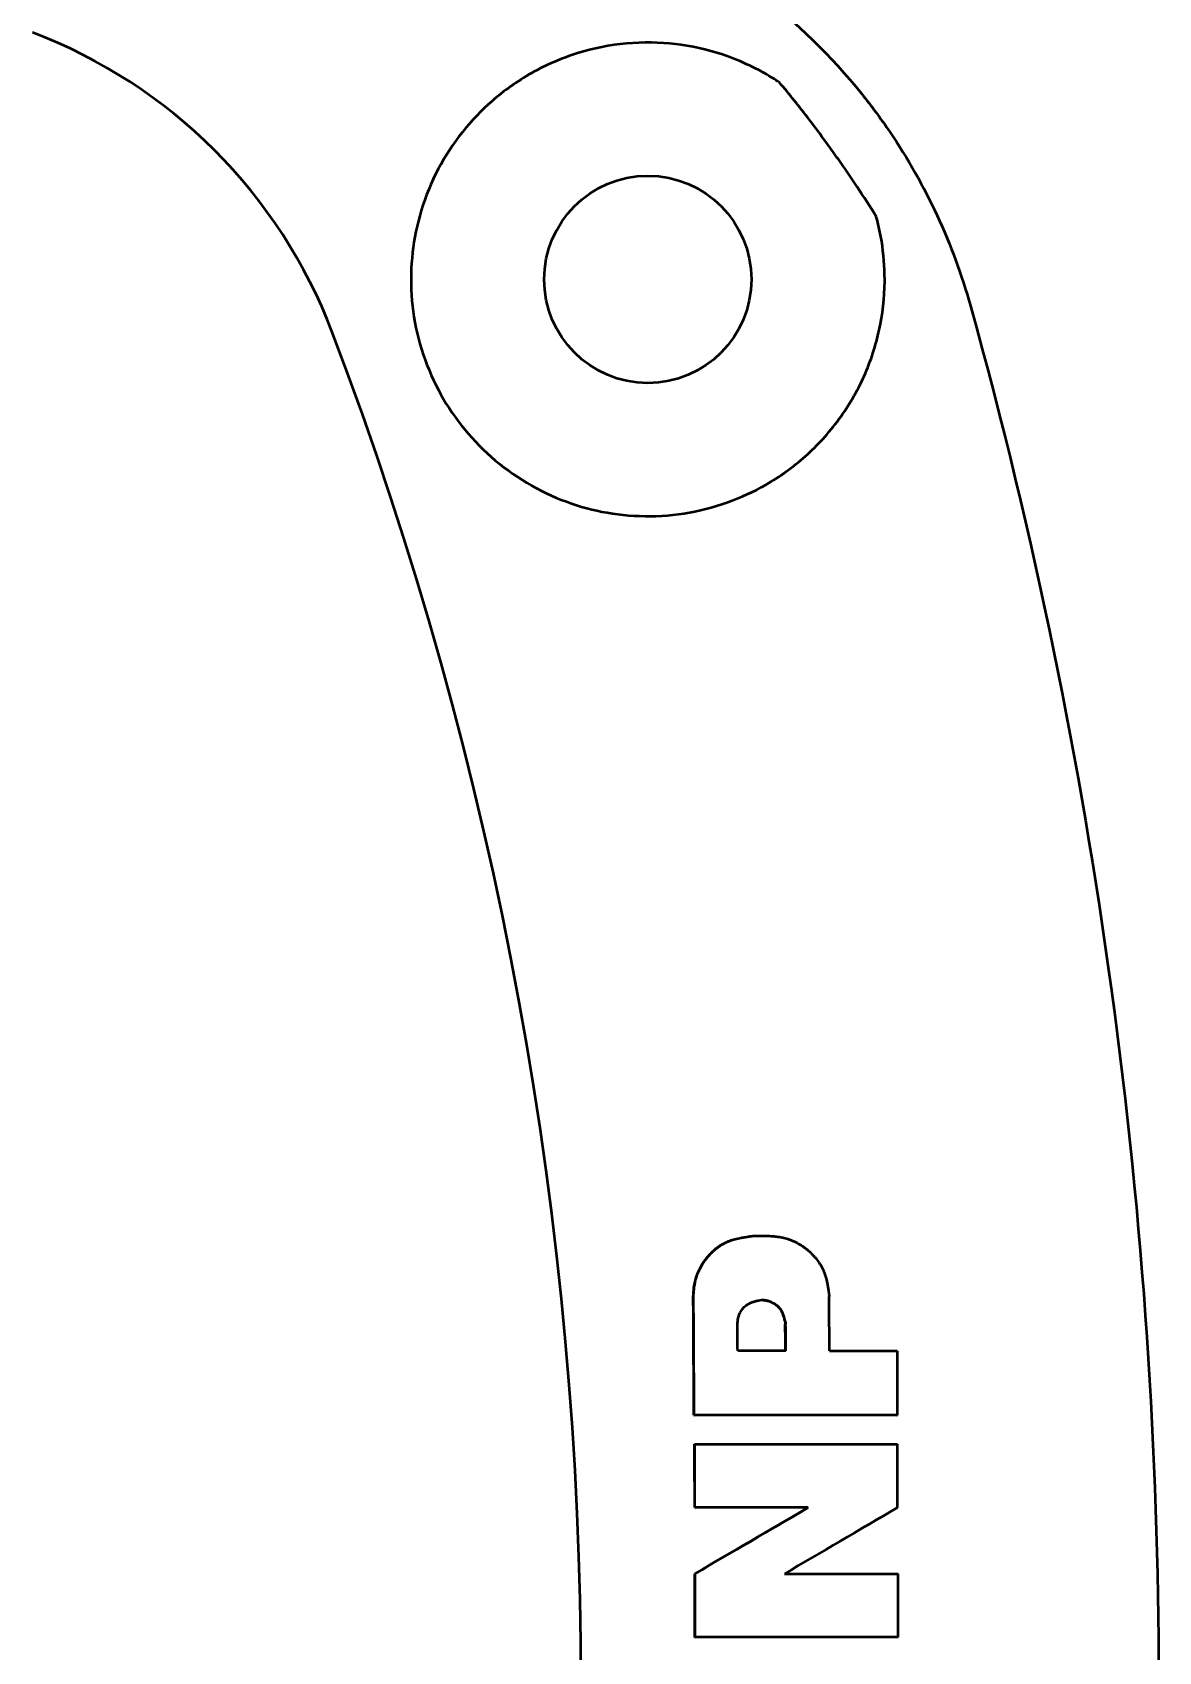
# Model space of a CAD drawing. Header units: millimetres. Extents: x 1510 to 10524, y 7125 to 13164.
# Drawn here: x 5058.86 to 5066.47, y 10710.93 to 10721.87 of the extents above; entities that cross this region are included whole.
import ezdxf

# ---------------------------------------------------------------- set-up
doc = ezdxf.new("R2010")
doc.units = ezdxf.units.MM
doc.header["$LTSCALE"] = 4
doc.layers.add('Visible (ISO)', color=7, linetype='Continuous', lineweight=50)

msp = doc.modelspace()

# ---------------------------------------------------------------- linework, layer by layer
at = {"layer": 'Visible (ISO)'}
for p, q in [((5063.632, 10713.719), (5063.634, 10713.72)), ((5063.327, 10713.327), (5063.329, 10713.327)), ((5063.949, 10713.138), (5063.951, 10713.139)), ((5063.331, 10712.524), (5063.333, 10712.524)), ((5064.705, 10712.524), (5064.707, 10712.524)), ((5063.336, 10712.329), (5063.337, 10712.329)), ((5063.337, 10711.9), (5063.339, 10711.9)), ((5064.103, 10711.9), (5064.104, 10711.9)), ((5063.338, 10711.453), (5063.34, 10711.453)), ((5063.338, 10711.024), (5063.34, 10711.024)), ((5064.71, 10711.024), (5064.711, 10711.024))]:
    msp.add_line(p, q, dxfattribs=at)
msp.add_circle((5063.02, 10720.198), 0.7, dxfattribs=at)
for centre, radius, start, end in [((5057.618, 10718.596), 3.5, 20.8395, 69.1605), ((5063.02, 10720.198), 1.6, 64.3351, 64.3363), ((5036.87, 10710.698), 25.7, 339.1605, 20.8395)]:
    msp.add_arc(centre, radius, start, end, dxfattribs=at)
for centre, major_axis, ratio, start_param, end_param in [((5049.332, 10710.631), (0.006, -87.155), 0.171195, 1.597492, 1.601721), ((5049.229, 10710.633), (-0.002, 83.465), 0.172572, 4.740251, 4.742408), ((5049.421, 10710.636), (0.006, -85.249), 0.17049, 1.598033, 1.600142), ((5049.368, 10710.636), (0.006, -85.26), 0.171119, 1.59803, 1.600141), ((5049.383, 10710.662), (0.002, -88.666), 0.172871, 1.591796, 1.596703), ((5049.554, 10710.684), (0, 79.658), 0.173048, 4.727654, 4.73304), ((5049.499, 10710.684), (0, 79.668), 0.173738, 4.727654, 4.73304), ((5049.51, 10710.686), (0, -87.436), 0.17383, 1.584674, 1.589583), ((5049.693, 10710.697), (0, 78.601), 0.173603, 4.716539, 4.721997), ((5049.638, 10710.697), (0, 78.611), 0.174312, 4.716539, 4.721997), ((5049.644, 10710.698), (0, -86.491), 0.174203, 1.574566, 1.579529)]:
    msp.add_ellipse(centre, major_axis=major_axis, ratio=ratio, start_param=start_param, end_param=end_param, dxfattribs=at)
for points, knots in [([(5061.345, 10722.948), (5061.735, 10722.948), (5062.115, 10722.891), (5062.471, 10722.787), (5062.496, 10722.779), (5062.521, 10722.772), (5062.546, 10722.764), (5062.559, 10722.76), (5062.572, 10722.756), (5062.584, 10722.752), (5062.59, 10722.75), (5062.597, 10722.747), (5062.603, 10722.745), (5062.606, 10722.744), (5062.609, 10722.743), (5062.612, 10722.742), (5062.615, 10722.741), (5062.618, 10722.74), (5062.622, 10722.739), (5062.986, 10722.617), (5063.327, 10722.443), (5063.635, 10722.228), (5063.657, 10722.213), (5063.679, 10722.197), (5063.7, 10722.182), (5063.711, 10722.174), (5063.722, 10722.166), (5063.732, 10722.158), (5063.738, 10722.154), (5063.743, 10722.15), (5063.748, 10722.146), (5063.754, 10722.142), (5063.759, 10722.138), (5063.764, 10722.134), (5064.024, 10721.936), (5064.259, 10721.708), (5064.463, 10721.455), (5064.53, 10721.37), (5064.595, 10721.283), (5064.655, 10721.194), (5064.897, 10720.837), (5065.083, 10720.439), (5065.199, 10720.019)], [0, 0, 0, 0, 0.21875, 0.21875, 0.21875, 0.234375, 0.234375, 0.234375, 0.242188, 0.242188, 0.242188, 0.246094, 0.246094, 0.246094, 0.248047, 0.248047, 0.248047, 0.25, 0.25, 0.25, 0.46875, 0.46875, 0.46875, 0.484375, 0.484375, 0.484375, 0.492188, 0.492188, 0.492188, 0.496094, 0.496094, 0.496094, 0.5, 0.5, 0.5, 0.6875, 0.6875, 0.6875, 0.75, 0.75, 0.75, 1, 1, 1, 1]), ([(5063.713, 10721.64), (5063.652, 10721.67), (5063.589, 10721.695), (5063.42, 10721.752), (5063.312, 10721.775), (5063.099, 10721.8), (5062.988, 10721.802), (5062.764, 10721.782), (5062.653, 10721.759), (5062.437, 10721.692), (5062.332, 10721.647), (5062.138, 10721.537), (5062.048, 10721.473), (5061.826, 10721.279), (5061.697, 10721.12), (5061.51, 10720.764), (5061.452, 10720.567), (5061.41, 10720.194), (5061.421, 10719.991), (5061.521, 10719.605), (5061.609, 10719.421), (5061.827, 10719.116), (5061.973, 10718.973), (5062.306, 10718.753), (5062.494, 10718.676), (5062.86, 10718.595), (5063.066, 10718.586), (5063.463, 10718.648), (5063.655, 10718.718), (5063.818, 10718.811), (5063.911, 10718.865), (5064.001, 10718.929), (5064.168, 10719.077), (5064.244, 10719.162), (5064.378, 10719.344), (5064.435, 10719.443), (5064.527, 10719.647), (5064.561, 10719.753), (5064.606, 10719.962), (5064.619, 10720.072), (5064.62, 10720.189), (5064.62, 10720.193), (5064.62, 10720.198)], [-6.359222, -6.359222, -6.359222, -6.359222, -6.165741, -6.165741, -5.843627, -5.843627, -5.518651, -5.518651, -5.193675, -5.193675, -4.868699, -4.868699, -4.543723, -4.543723, -3.970715, -3.970715, -3.397707, -3.397707, -2.834784, -2.834784, -2.271861, -2.271861, -1.708938, -1.708938, -1.146015, -1.146015, -0.573008, -0.573008, 0, 0, 0, 0.324976, 0.324976, 0.649952, 0.649952, 0.974929, 0.974929, 1.299905, 1.299905, 1.622018, 1.622018, 1.635808, 1.635808, 1.635808, 1.635808]), ([(5063.909, 10721.529), (5063.877, 10721.55), (5063.845, 10721.57), (5063.78, 10721.607), (5063.747, 10721.624), (5063.713, 10721.64)], [0, 0, 0, 0, 0.1129451, 0.1129451, 0.2258264, 0.2258264, 0.2258264, 0.2258264]), ([(5064.563, 10720.624), (5064.521, 10720.692), (5064.478, 10720.758), (5064.398, 10720.878), (5064.362, 10720.931), (5064.301, 10721.018), (5064.276, 10721.053), (5064.205, 10721.151), (5064.158, 10721.216), (5064.045, 10721.364), (5063.978, 10721.447), (5063.909, 10721.529)], [-1.11675, -1.11675, -1.11675, -1.11675, -0.879261, -0.879261, -0.686827, -0.686827, -0.558434, -0.558434, -0.321498, -0.321498, -0.000003, -0.000003, -0.000003, -0.000003]), ([(5064.6, 10720.454), (5064.595, 10720.483), (5064.59, 10720.511), (5064.577, 10720.568), (5064.57, 10720.596), (5064.563, 10720.624)], [0.0000001, 0.0000001, 0.0000001, 0.0000001, 0.0873046, 0.0873046, 0.1746265, 0.1746265, 0.1746265, 0.1746265]), ([(5065.199, 10720.019), (5065.634, 10718.455), (5065.945, 10716.912), (5066.15, 10715.409), (5066.15, 10715.407), (5066.151, 10715.404), (5066.151, 10715.402), (5066.151, 10715.399), (5066.152, 10715.396), (5066.152, 10715.393), (5066.365, 10713.83), (5066.469, 10712.27), (5066.47, 10710.73), (5066.47, 10710.719), (5066.47, 10710.709), (5066.47, 10710.698)], [0, 0, 0, 0, 0.49827, 0.49827, 0.49827, 0.499023, 0.499023, 0.499023, 0.5, 0.5, 0.5, 0.996593, 0.996593, 0.996593, 1, 1, 1, 1]), ([(5063.327, 10713.327), (5063.328, 10713.343), (5063.33, 10713.359), (5063.33, 10713.367), (5063.33, 10713.367), (5063.33, 10713.368), (5063.33, 10713.368), (5063.33, 10713.368), (5063.331, 10713.369), (5063.331, 10713.369), (5063.331, 10713.37), (5063.331, 10713.37), (5063.331, 10713.37), (5063.331, 10713.371), (5063.331, 10713.371), (5063.331, 10713.372), (5063.331, 10713.374), (5063.331, 10713.376), (5063.331, 10713.377), (5063.331, 10713.378), (5063.331, 10713.378), (5063.331, 10713.378), (5063.332, 10713.379), (5063.332, 10713.38), (5063.332, 10713.38), (5063.332, 10713.382), (5063.332, 10713.385), (5063.332, 10713.387), (5063.333, 10713.392), (5063.334, 10713.397), (5063.334, 10713.402), (5063.335, 10713.403), (5063.335, 10713.404), (5063.335, 10713.406), (5063.335, 10713.407), (5063.335, 10713.408), (5063.335, 10713.408), (5063.336, 10713.409), (5063.336, 10713.41), (5063.336, 10713.411), (5063.336, 10713.413), (5063.337, 10713.414), (5063.337, 10713.416), (5063.337, 10713.419), (5063.338, 10713.422), (5063.339, 10713.425), (5063.34, 10713.432), (5063.342, 10713.438), (5063.344, 10713.445), (5063.347, 10713.457), (5063.351, 10713.47), (5063.356, 10713.482), (5063.359, 10713.488), (5063.361, 10713.494), (5063.364, 10713.5), (5063.367, 10713.506), (5063.37, 10713.512), (5063.373, 10713.518), (5063.379, 10713.53), (5063.386, 10713.542), (5063.393, 10713.553), (5063.397, 10713.558), (5063.401, 10713.564), (5063.405, 10713.569), (5063.409, 10713.575), (5063.413, 10713.58), (5063.417, 10713.585), (5063.421, 10713.591), (5063.425, 10713.596), (5063.43, 10713.601), (5063.434, 10713.606), (5063.439, 10713.61), (5063.443, 10713.615), (5063.446, 10713.618), (5063.448, 10713.62), (5063.451, 10713.623), (5063.453, 10713.625), (5063.455, 10713.627), (5063.458, 10713.63), (5063.463, 10713.634), (5063.468, 10713.639), (5063.473, 10713.643), (5063.483, 10713.652), (5063.493, 10713.66), (5063.504, 10713.667), (5063.504, 10713.667), (5063.505, 10713.667), (5063.505, 10713.667), (5063.507, 10713.669), (5063.51, 10713.671), (5063.512, 10713.672), (5063.515, 10713.674), (5063.518, 10713.676), (5063.521, 10713.677), (5063.526, 10713.681), (5063.532, 10713.684), (5063.538, 10713.687), (5063.544, 10713.69), (5063.55, 10713.693), (5063.556, 10713.695), (5063.56, 10713.697), (5063.564, 10713.699), (5063.569, 10713.701), (5063.57, 10713.702), (5063.572, 10713.702), (5063.573, 10713.703), (5063.574, 10713.703), (5063.575, 10713.703), (5063.575, 10713.703), (5063.576, 10713.704), (5063.577, 10713.704), (5063.577, 10713.704), (5063.579, 10713.705), (5063.58, 10713.705), (5063.581, 10713.706), (5063.584, 10713.707), (5063.587, 10713.707), (5063.59, 10713.708), (5063.596, 10713.71), (5063.602, 10713.712), (5063.608, 10713.714), (5063.614, 10713.715), (5063.621, 10713.717), (5063.628, 10713.718), (5063.629, 10713.719), (5063.631, 10713.719), (5063.632, 10713.719)], [0, 0, 0, 0, 0.0561261, 0.0561261, 0.0561261, 0.0583083, 0.0583083, 0.0583083, 0.0605966, 0.0605966, 0.0605966, 0.0625, 0.0625, 0.0625, 0.0655056, 0.0655056, 0.0655056, 0.0759095, 0.0759095, 0.0759095, 0.078125, 0.078125, 0.078125, 0.0820313, 0.0820313, 0.0820313, 0.0937442, 0.0937442, 0.0937442, 0.1171875, 0.1171875, 0.1171875, 0.125, 0.125, 0.125, 0.128524, 0.128524, 0.128524, 0.1321307, 0.1321307, 0.1321307, 0.1395807, 0.1395807, 0.1395807, 0.1552687, 0.1552687, 0.1552687, 0.1874986, 0.1874986, 0.1874986, 0.25, 0.25, 0.25, 0.281377, 0.281377, 0.281377, 0.3125022, 0.3125022, 0.3125022, 0.375, 0.375, 0.375, 0.406372, 0.406372, 0.406372, 0.437502, 0.437502, 0.437502, 0.46875, 0.46875, 0.46875, 0.5, 0.5, 0.5, 0.5150404, 0.5150404, 0.5150404, 0.5301984, 0.5301984, 0.5301984, 0.5608326, 0.5608326, 0.5608326, 0.6230879, 0.6230879, 0.6230879, 0.625, 0.625, 0.625, 0.638843, 0.638843, 0.638843, 0.6547267, 0.6547267, 0.6547267, 0.6865719, 0.6865719, 0.6865719, 0.71875, 0.71875, 0.71875, 0.7421875, 0.7421875, 0.7421875, 0.75, 0.75, 0.75, 0.7543445, 0.7543445, 0.7543445, 0.7585569, 0.7585569, 0.7585569, 0.7666784, 0.7666784, 0.7666784, 0.7821633, 0.7821633, 0.7821633, 0.8125596, 0.8125596, 0.8125596, 0.8437798, 0.8437798, 0.8437798, 0.8504509, 0.8504509, 0.8504509, 0.8504509]), ([(5063.329, 10713.327), (5063.33, 10713.344), (5063.331, 10713.358), (5063.332, 10713.367), (5063.332, 10713.367), (5063.332, 10713.368), (5063.332, 10713.368), (5063.332, 10713.369), (5063.332, 10713.369), (5063.332, 10713.37), (5063.332, 10713.371), (5063.332, 10713.371), (5063.333, 10713.372), (5063.333, 10713.374), (5063.333, 10713.376), (5063.333, 10713.378), (5063.333, 10713.381), (5063.334, 10713.384), (5063.334, 10713.388), (5063.335, 10713.394), (5063.336, 10713.401), (5063.337, 10713.406), (5063.337, 10713.407), (5063.337, 10713.408), (5063.337, 10713.409), (5063.337, 10713.41), (5063.337, 10713.41), (5063.338, 10713.411), (5063.338, 10713.413), (5063.338, 10713.414), (5063.339, 10713.416), (5063.339, 10713.419), (5063.34, 10713.423), (5063.34, 10713.426), (5063.342, 10713.432), (5063.343, 10713.439), (5063.345, 10713.445), (5063.349, 10713.458), (5063.353, 10713.47), (5063.358, 10713.483), (5063.36, 10713.489), (5063.363, 10713.495), (5063.366, 10713.501), (5063.369, 10713.507), (5063.371, 10713.512), (5063.375, 10713.518), (5063.381, 10713.53), (5063.388, 10713.542), (5063.395, 10713.553), (5063.399, 10713.559), (5063.403, 10713.564), (5063.406, 10713.57), (5063.41, 10713.575), (5063.414, 10713.58), (5063.419, 10713.586), (5063.427, 10713.596), (5063.436, 10713.606), (5063.445, 10713.616), (5063.447, 10713.618), (5063.45, 10713.621), (5063.452, 10713.623), (5063.455, 10713.625), (5063.457, 10713.628), (5063.46, 10713.63), (5063.464, 10713.635), (5063.469, 10713.639), (5063.475, 10713.643), (5063.485, 10713.652), (5063.495, 10713.66), (5063.506, 10713.667), (5063.508, 10713.669), (5063.511, 10713.671), (5063.514, 10713.673), (5063.517, 10713.674), (5063.52, 10713.676), (5063.522, 10713.678), (5063.528, 10713.681), (5063.534, 10713.684), (5063.539, 10713.687), (5063.551, 10713.693), (5063.563, 10713.699), (5063.575, 10713.703), (5063.576, 10713.703), (5063.576, 10713.704), (5063.577, 10713.704), (5063.578, 10713.704), (5063.578, 10713.704), (5063.579, 10713.705), (5063.58, 10713.705), (5063.582, 10713.705), (5063.583, 10713.706), (5063.586, 10713.707), (5063.589, 10713.708), (5063.592, 10713.709), (5063.597, 10713.711), (5063.604, 10713.712), (5063.61, 10713.714), (5063.622, 10713.717), (5063.636, 10713.72), (5063.65, 10713.723), (5063.651, 10713.723), (5063.651, 10713.723), (5063.651, 10713.723), (5063.652, 10713.723), (5063.652, 10713.723), (5063.652, 10713.724), (5063.653, 10713.724), (5063.654, 10713.724), (5063.655, 10713.724), (5063.656, 10713.724), (5063.658, 10713.724), (5063.659, 10713.725), (5063.662, 10713.725), (5063.665, 10713.726), (5063.669, 10713.726), (5063.675, 10713.727), (5063.682, 10713.729), (5063.689, 10713.73), (5063.69, 10713.73), (5063.69, 10713.73), (5063.691, 10713.73), (5063.692, 10713.73), (5063.692, 10713.73), (5063.693, 10713.73), (5063.694, 10713.73), (5063.695, 10713.73), (5063.697, 10713.731), (5063.699, 10713.731), (5063.702, 10713.731), (5063.706, 10713.732), (5063.712, 10713.733), (5063.72, 10713.734), (5063.729, 10713.735)], [0, 0, 0, 0, 0.0625, 0.0625, 0.0625, 0.064453, 0.064453, 0.064453, 0.066406, 0.066406, 0.066406, 0.070312, 0.070312, 0.070312, 0.078125, 0.078125, 0.078125, 0.09375, 0.09375, 0.09375, 0.125, 0.125, 0.125, 0.128906, 0.128906, 0.128906, 0.132812, 0.132812, 0.132812, 0.140625, 0.140625, 0.140625, 0.15625, 0.15625, 0.15625, 0.1875, 0.1875, 0.1875, 0.25, 0.25, 0.25, 0.28125, 0.28125, 0.28125, 0.3125, 0.3125, 0.3125, 0.375, 0.375, 0.375, 0.40625, 0.40625, 0.40625, 0.4375, 0.4375, 0.4375, 0.5, 0.5, 0.5, 0.515625, 0.515625, 0.515625, 0.53125, 0.53125, 0.53125, 0.5625, 0.5625, 0.5625, 0.625, 0.625, 0.625, 0.640625, 0.640625, 0.640625, 0.65625, 0.65625, 0.65625, 0.6875, 0.6875, 0.6875, 0.75, 0.75, 0.75, 0.753906, 0.753906, 0.753906, 0.757812, 0.757812, 0.757812, 0.765625, 0.765625, 0.765625, 0.78125, 0.78125, 0.78125, 0.8125, 0.8125, 0.8125, 0.875, 0.875, 0.875, 0.876953, 0.876953, 0.876953, 0.878906, 0.878906, 0.878906, 0.882812, 0.882812, 0.882812, 0.890625, 0.890625, 0.890625, 0.90625, 0.90625, 0.90625, 0.9375, 0.9375, 0.9375, 0.941406, 0.941406, 0.941406, 0.945312, 0.945312, 0.945312, 0.953125, 0.953125, 0.953125, 0.96875, 0.96875, 0.96875, 1, 1, 1, 1]), ([(5063.729, 10713.735), (5063.747, 10713.735), (5063.766, 10713.735), (5063.804, 10713.735), (5063.822, 10713.735), (5063.841, 10713.735)], [-0.1140018, -0.1140018, -0.1140018, -0.1140018, -0.057001, -0.057001, 0, 0, 0, 0]), ([(5063.841, 10713.735), (5063.859, 10713.734), (5063.872, 10713.733), (5063.88, 10713.732), (5063.881, 10713.732), (5063.882, 10713.732), (5063.883, 10713.732), (5063.887, 10713.731), (5063.889, 10713.731), (5063.894, 10713.73), (5063.898, 10713.73), (5063.907, 10713.729), (5063.913, 10713.728), (5063.92, 10713.727), (5063.921, 10713.726), (5063.922, 10713.726), (5063.923, 10713.726), (5063.926, 10713.726), (5063.927, 10713.725), (5063.932, 10713.724), (5063.935, 10713.724), (5063.945, 10713.721), (5063.951, 10713.72), (5063.97, 10713.714), (5063.982, 10713.71), (5063.997, 10713.704), (5064, 10713.702), (5064.006, 10713.7), (5064.009, 10713.698), (5064.018, 10713.694), (5064.024, 10713.691), (5064.042, 10713.681), (5064.053, 10713.674), (5064.07, 10713.663), (5064.075, 10713.659), (5064.086, 10713.651), (5064.091, 10713.647), (5064.107, 10713.634), (5064.117, 10713.625), (5064.129, 10713.613), (5064.131, 10713.611), (5064.136, 10713.606), (5064.138, 10713.603), (5064.145, 10713.596), (5064.15, 10713.591), (5064.162, 10713.575), (5064.17, 10713.565), (5064.181, 10713.548), (5064.185, 10713.543), (5064.191, 10713.531), (5064.194, 10713.525), (5064.203, 10713.508), (5064.209, 10713.496), (5064.213, 10713.483), (5064.214, 10713.482), (5064.214, 10713.481), (5064.214, 10713.48), (5064.215, 10713.478), (5064.216, 10713.476), (5064.217, 10713.472), (5064.218, 10713.469), (5064.221, 10713.46), (5064.223, 10713.454), (5064.228, 10713.435), (5064.231, 10713.421), (5064.233, 10713.406), (5064.234, 10713.406), (5064.234, 10713.405), (5064.234, 10713.404), (5064.234, 10713.403), (5064.234, 10713.401), (5064.235, 10713.399), (5064.236, 10713.395), (5064.236, 10713.392), (5064.238, 10713.382), (5064.239, 10713.375), (5064.24, 10713.367), (5064.24, 10713.367), (5064.24, 10713.367), (5064.24, 10713.366), (5064.24, 10713.366), (5064.24, 10713.365), (5064.24, 10713.365), (5064.241, 10713.363), (5064.241, 10713.362), (5064.241, 10713.358), (5064.242, 10713.355), (5064.243, 10713.345), (5064.244, 10713.337), (5064.245, 10713.327), (5064.245, 10713.327)], [0, 0, 0, 0, 0.0625, 0.0625, 0.063476, 0.063476, 0.066406, 0.070312, 0.078125, 0.078125, 0.09375, 0.09375, 0.125, 0.125, 0.128906, 0.128906, 0.132812, 0.132812, 0.140625, 0.140625, 0.15625, 0.15625, 0.1875, 0.1875, 0.249999, 0.249999, 0.265624, 0.265624, 0.281249, 0.281249, 0.312499, 0.312499, 0.374999, 0.374999, 0.406249, 0.406249, 0.437499, 0.437499, 0.499999, 0.499999, 0.515624, 0.515624, 0.531249, 0.531249, 0.562499, 0.562499, 0.624999, 0.624999, 0.656248, 0.656248, 0.687498, 0.687498, 0.749998, 0.749998, 0.753904, 0.753904, 0.757811, 0.757811, 0.765623, 0.765623, 0.781248, 0.781248, 0.812498, 0.812498, 0.874998, 0.874998, 0.876951, 0.876951, 0.878904, 0.88281, 0.88281, 0.890623, 0.890623, 0.906248, 0.906248, 0.937498, 0.937498, 0.938474, 0.938474, 0.939451, 0.941404, 0.941404, 0.94531, 0.94531, 0.953123, 0.953123, 0.968748, 0.968748, 0.999998, 1, 1, 1, 1]), ([(5063.331, 10712.524), (5063.331, 10712.657), (5063.33, 10712.791), (5063.329, 10713.059), (5063.328, 10713.193), (5063.327, 10713.327)], [-0.8029633, -0.8029633, -0.8029633, -0.8029633, -0.401724, -0.401724, 0, 0, 0, 0]), ([(5063.333, 10712.524), (5063.333, 10712.658), (5063.332, 10712.791), (5063.331, 10713.059), (5063.33, 10713.193), (5063.329, 10713.327)], [-0.8036412, -0.8036412, -0.8036412, -0.8036412, -0.4021581, -0.4021581, 0, 0, 0, 0]), ([(5063.626, 10713.139), (5063.626, 10713.142), (5063.626, 10713.145), (5063.626, 10713.148), (5063.626, 10713.149), (5063.626, 10713.15), (5063.626, 10713.152), (5063.626, 10713.152), (5063.627, 10713.153), (5063.627, 10713.153), (5063.627, 10713.154), (5063.627, 10713.154), (5063.627, 10713.155), (5063.627, 10713.155), (5063.627, 10713.155), (5063.627, 10713.156), (5063.627, 10713.156), (5063.627, 10713.156), (5063.627, 10713.157), (5063.627, 10713.158), (5063.627, 10713.158), (5063.627, 10713.159), (5063.627, 10713.16), (5063.627, 10713.161), (5063.627, 10713.163), (5063.628, 10713.164), (5063.628, 10713.165), (5063.628, 10713.167), (5063.628, 10713.168), (5063.628, 10713.169), (5063.629, 10713.17), (5063.629, 10713.171), (5063.629, 10713.172), (5063.629, 10713.172), (5063.629, 10713.173), (5063.629, 10713.174), (5063.629, 10713.174), (5063.63, 10713.176), (5063.63, 10713.177), (5063.63, 10713.178), (5063.631, 10713.181), (5063.631, 10713.184), (5063.632, 10713.186), (5063.634, 10713.191), (5063.635, 10713.196), (5063.637, 10713.202), (5063.641, 10713.212), (5063.646, 10713.222), (5063.652, 10713.231), (5063.655, 10713.235), (5063.658, 10713.24), (5063.662, 10713.244), (5063.665, 10713.248), (5063.669, 10713.252), (5063.672, 10713.256), (5063.676, 10713.259), (5063.68, 10713.263), (5063.684, 10713.266), (5063.686, 10713.267), (5063.688, 10713.269), (5063.691, 10713.27), (5063.692, 10713.271), (5063.693, 10713.272), (5063.694, 10713.273), (5063.695, 10713.273), (5063.696, 10713.274), (5063.697, 10713.275), (5063.698, 10713.275), (5063.698, 10713.275), (5063.699, 10713.275), (5063.699, 10713.276), (5063.7, 10713.276), (5063.7, 10713.276), (5063.701, 10713.277), (5063.702, 10713.278), (5063.704, 10713.278), (5063.706, 10713.279), (5063.708, 10713.28), (5063.71, 10713.281), (5063.713, 10713.283), (5063.715, 10713.284), (5063.718, 10713.285), (5063.719, 10713.285), (5063.72, 10713.286), (5063.721, 10713.286), (5063.722, 10713.286), (5063.723, 10713.287), (5063.723, 10713.287), (5063.724, 10713.287), (5063.725, 10713.287), (5063.725, 10713.288), (5063.726, 10713.288), (5063.726, 10713.288), (5063.727, 10713.288), (5063.728, 10713.288), (5063.728, 10713.289), (5063.729, 10713.289), (5063.73, 10713.289), (5063.731, 10713.29), (5063.732, 10713.29), (5063.735, 10713.291), (5063.737, 10713.291), (5063.739, 10713.292), (5063.742, 10713.293), (5063.745, 10713.294), (5063.747, 10713.294), (5063.749, 10713.295), (5063.75, 10713.295), (5063.752, 10713.296), (5063.753, 10713.296), (5063.754, 10713.296), (5063.755, 10713.296), (5063.755, 10713.296), (5063.756, 10713.297), (5063.756, 10713.297), (5063.756, 10713.297), (5063.757, 10713.297), (5063.757, 10713.297), (5063.758, 10713.297), (5063.758, 10713.297), (5063.759, 10713.297), (5063.759, 10713.298), (5063.761, 10713.298), (5063.762, 10713.298), (5063.764, 10713.298), (5063.766, 10713.299), (5063.769, 10713.3), (5063.774, 10713.301), (5063.781, 10713.302), (5063.787, 10713.304)], [0, 0, 0, 0, 0.03125, 0.03125, 0.03125, 0.046875, 0.046875, 0.046875, 0.054687, 0.054687, 0.054687, 0.0625, 0.0625, 0.0625, 0.065073, 0.065073, 0.065073, 0.068012, 0.068012, 0.068012, 0.075383, 0.075383, 0.075383, 0.093734, 0.093734, 0.093734, 0.109375, 0.109375, 0.109375, 0.125, 0.125, 0.125, 0.132156, 0.132156, 0.132156, 0.139455, 0.139455, 0.139455, 0.154456, 0.154456, 0.154456, 0.185785, 0.185785, 0.185785, 0.25, 0.25, 0.25, 0.375, 0.375, 0.375, 0.437069, 0.437069, 0.437069, 0.5, 0.5, 0.5, 0.5625, 0.5625, 0.5625, 0.59375, 0.59375, 0.59375, 0.609375, 0.609375, 0.609375, 0.625, 0.625, 0.625, 0.633388, 0.633388, 0.633388, 0.641446, 0.641446, 0.641446, 0.656965, 0.656965, 0.656965, 0.687535, 0.687535, 0.687535, 0.71875, 0.71875, 0.71875, 0.734375, 0.734375, 0.734375, 0.742187, 0.742187, 0.742187, 0.75, 0.75, 0.75, 0.758972, 0.758972, 0.758972, 0.767224, 0.767224, 0.767224, 0.782594, 0.782594, 0.782594, 0.8125, 0.8125, 0.8125, 0.84375, 0.84375, 0.84375, 0.859375, 0.859375, 0.859375, 0.871094, 0.871094, 0.871094, 0.875, 0.875, 0.875, 0.886761, 0.886761, 0.886761, 0.896687, 0.896687, 0.896687, 0.913805, 0.913805, 0.913805, 0.94327, 0.94327, 0.94327, 1, 1, 1, 1]), ([(5063.786, 10713.303), (5063.793, 10713.303), (5063.798, 10713.303), (5063.801, 10713.302), (5063.802, 10713.302), (5063.802, 10713.302), (5063.802, 10713.302), (5063.803, 10713.302), (5063.803, 10713.302), (5063.803, 10713.302), (5063.804, 10713.302), (5063.805, 10713.302), (5063.806, 10713.302), (5063.807, 10713.302), (5063.808, 10713.302), (5063.81, 10713.302), (5063.812, 10713.301), (5063.815, 10713.301), (5063.817, 10713.3), (5063.818, 10713.3), (5063.818, 10713.3), (5063.819, 10713.3), (5063.82, 10713.3), (5063.82, 10713.3), (5063.821, 10713.3), (5063.822, 10713.299), (5063.823, 10713.299), (5063.825, 10713.299), (5063.827, 10713.298), (5063.83, 10713.297), (5063.832, 10713.297), (5063.838, 10713.295), (5063.843, 10713.293), (5063.848, 10713.291), (5063.858, 10713.287), (5063.868, 10713.282), (5063.877, 10713.276), (5063.881, 10713.273), (5063.886, 10713.27), (5063.89, 10713.266), (5063.894, 10713.263), (5063.898, 10713.259), (5063.901, 10713.255), (5063.909, 10713.248), (5063.915, 10713.239), (5063.92, 10713.23), (5063.92, 10713.23), (5063.921, 10713.229), (5063.921, 10713.229), (5063.921, 10713.228), (5063.922, 10713.228), (5063.922, 10713.227), (5063.922, 10713.226), (5063.923, 10713.225), (5063.924, 10713.224), (5063.925, 10713.221), (5063.926, 10713.219), (5063.927, 10713.217), (5063.929, 10713.212), (5063.931, 10713.207), (5063.933, 10713.202), (5063.933, 10713.201), (5063.933, 10713.2), (5063.934, 10713.2), (5063.934, 10713.199), (5063.934, 10713.199), (5063.934, 10713.198), (5063.935, 10713.197), (5063.935, 10713.196), (5063.935, 10713.195), (5063.936, 10713.192), (5063.937, 10713.19), (5063.938, 10713.187), (5063.939, 10713.182), (5063.941, 10713.176), (5063.942, 10713.171), (5063.942, 10713.17), (5063.942, 10713.17), (5063.942, 10713.169), (5063.942, 10713.169), (5063.943, 10713.168), (5063.943, 10713.168), (5063.943, 10713.167), (5063.943, 10713.166), (5063.943, 10713.165), (5063.944, 10713.163), (5063.944, 10713.16), (5063.945, 10713.157), (5063.946, 10713.152), (5063.948, 10713.146), (5063.949, 10713.138)], [0.0005137, 0.0005137, 0.0005137, 0.0005137, 0.0625, 0.0625, 0.0625, 0.0664062, 0.0664062, 0.0664062, 0.0703125, 0.0703125, 0.0703125, 0.078125, 0.078125, 0.078125, 0.09375, 0.09375, 0.09375, 0.125, 0.125, 0.125, 0.1328125, 0.1328125, 0.1328125, 0.140625, 0.140625, 0.140625, 0.15625, 0.15625, 0.15625, 0.1875, 0.1875, 0.1875, 0.25, 0.25, 0.25, 0.375, 0.375, 0.375, 0.4375, 0.4375, 0.4375, 0.5, 0.5, 0.5, 0.625, 0.625, 0.625, 0.6328125, 0.6328125, 0.6328125, 0.640625, 0.640625, 0.640625, 0.65625, 0.65625, 0.65625, 0.6875, 0.6875, 0.6875, 0.75, 0.75, 0.75, 0.7578125, 0.7578125, 0.7578125, 0.765625, 0.765625, 0.765625, 0.78125, 0.78125, 0.78125, 0.8125, 0.8125, 0.8125, 0.875, 0.875, 0.875, 0.8828125, 0.8828125, 0.8828125, 0.890625, 0.890625, 0.890625, 0.90625, 0.90625, 0.90625, 0.9375, 0.9375, 0.9375, 1, 1, 1, 1]), ([(5063.787, 10713.304), (5063.791, 10713.304), (5063.794, 10713.303), (5063.797, 10713.303), (5063.798, 10713.303), (5063.799, 10713.303), (5063.8, 10713.303), (5063.801, 10713.303), (5063.801, 10713.303), (5063.802, 10713.303), (5063.802, 10713.303), (5063.802, 10713.303), (5063.803, 10713.303), (5063.803, 10713.303), (5063.804, 10713.303), (5063.804, 10713.303), (5063.805, 10713.303), (5063.805, 10713.303), (5063.805, 10713.302), (5063.806, 10713.302), (5063.807, 10713.302), (5063.807, 10713.302), (5063.809, 10713.302), (5063.81, 10713.302), (5063.811, 10713.302), (5063.813, 10713.302), (5063.814, 10713.301), (5063.815, 10713.301), (5063.816, 10713.301), (5063.817, 10713.301), (5063.819, 10713.301), (5063.819, 10713.301), (5063.82, 10713.3), (5063.821, 10713.3), (5063.821, 10713.3), (5063.822, 10713.3), (5063.823, 10713.3), (5063.824, 10713.3), (5063.825, 10713.299), (5063.826, 10713.299), (5063.829, 10713.298), (5063.832, 10713.298), (5063.834, 10713.297), (5063.839, 10713.295), (5063.844, 10713.294), (5063.85, 10713.292), (5063.86, 10713.287), (5063.869, 10713.282), (5063.878, 10713.276), (5063.883, 10713.273), (5063.887, 10713.27), (5063.891, 10713.267), (5063.896, 10713.263), (5063.899, 10713.259), (5063.903, 10713.256), (5063.907, 10713.252), (5063.91, 10713.248), (5063.913, 10713.244), (5063.915, 10713.242), (5063.916, 10713.239), (5063.918, 10713.237), (5063.918, 10713.236), (5063.919, 10713.235), (5063.92, 10713.234), (5063.92, 10713.233), (5063.921, 10713.232), (5063.922, 10713.23), (5063.922, 10713.23), (5063.922, 10713.229), (5063.923, 10713.229), (5063.923, 10713.228), (5063.923, 10713.228), (5063.924, 10713.227), (5063.924, 10713.226), (5063.925, 10713.225), (5063.925, 10713.224), (5063.926, 10713.222), (5063.928, 10713.219), (5063.929, 10713.217), (5063.93, 10713.215), (5063.931, 10713.212), (5063.932, 10713.21), (5063.932, 10713.208), (5063.933, 10713.207), (5063.933, 10713.206), (5063.934, 10713.205), (5063.934, 10713.204), (5063.934, 10713.204), (5063.934, 10713.203), (5063.935, 10713.202), (5063.935, 10713.202), (5063.935, 10713.201), (5063.935, 10713.201), (5063.935, 10713.2), (5063.935, 10713.2), (5063.936, 10713.199), (5063.936, 10713.198), (5063.936, 10713.197), (5063.937, 10713.196), (5063.937, 10713.195), (5063.938, 10713.193), (5063.939, 10713.19), (5063.939, 10713.187), (5063.94, 10713.185), (5063.941, 10713.182), (5063.942, 10713.179), (5063.942, 10713.178), (5063.942, 10713.177), (5063.943, 10713.175), (5063.943, 10713.175), (5063.943, 10713.174), (5063.943, 10713.173), (5063.943, 10713.173), (5063.943, 10713.172), (5063.944, 10713.172), (5063.944, 10713.172), (5063.944, 10713.171), (5063.944, 10713.171), (5063.944, 10713.17), (5063.944, 10713.17), (5063.944, 10713.17), (5063.944, 10713.169), (5063.944, 10713.169), (5063.944, 10713.168), (5063.945, 10713.167), (5063.945, 10713.166), (5063.945, 10713.165), (5063.946, 10713.163), (5063.946, 10713.161), (5063.947, 10713.158), (5063.948, 10713.152), (5063.95, 10713.145), (5063.951, 10713.139)], [0, 0, 0, 0, 0.03125, 0.03125, 0.03125, 0.046875, 0.046875, 0.046875, 0.054687, 0.054687, 0.054687, 0.0625, 0.0625, 0.0625, 0.065019, 0.065019, 0.065019, 0.067902, 0.067902, 0.067902, 0.075196, 0.075196, 0.075196, 0.093712, 0.093712, 0.093712, 0.109375, 0.109375, 0.109375, 0.125, 0.125, 0.125, 0.132171, 0.132171, 0.132171, 0.13948, 0.13948, 0.13948, 0.15449, 0.15449, 0.15449, 0.185799, 0.185799, 0.185799, 0.25, 0.25, 0.25, 0.375, 0.375, 0.375, 0.437093, 0.437093, 0.437093, 0.5, 0.5, 0.5, 0.5625, 0.5625, 0.5625, 0.59375, 0.59375, 0.59375, 0.609375, 0.609375, 0.609375, 0.625, 0.625, 0.625, 0.633368, 0.633368, 0.633368, 0.641415, 0.641415, 0.641415, 0.656928, 0.656928, 0.656928, 0.6875, 0.6875, 0.6875, 0.71875, 0.71875, 0.71875, 0.734375, 0.734375, 0.734375, 0.742187, 0.742187, 0.742187, 0.75, 0.75, 0.75, 0.75894, 0.75894, 0.75894, 0.767178, 0.767178, 0.767178, 0.782544, 0.782544, 0.782544, 0.8125, 0.8125, 0.8125, 0.84375, 0.84375, 0.84375, 0.859375, 0.859375, 0.859375, 0.867187, 0.867187, 0.867187, 0.871094, 0.871094, 0.871094, 0.875, 0.875, 0.875, 0.886973, 0.886973, 0.886973, 0.89697, 0.89697, 0.89697, 0.914102, 0.914102, 0.914102, 0.943463, 0.943463, 0.943463, 1, 1, 1, 1])]:
    msp.add_open_spline(points, degree=3, knots=knots, dxfattribs=at)
for points in [[(5064.62, 10720.198), (5064.62, 10720.283), (5064.613, 10720.369), (5064.6, 10720.454)], [(5063.952, 10712.959), (5063.842, 10712.959), (5063.734, 10712.959), (5063.627, 10712.959)], [(5064.247, 10712.959), (5064.398, 10712.959), (5064.55, 10712.959), (5064.705, 10712.959)], [(5064.705, 10712.524), (5064.226, 10712.524), (5063.768, 10712.524), (5063.331, 10712.524)], [(5064.707, 10712.524), (5064.228, 10712.524), (5063.77, 10712.524), (5063.333, 10712.524)], [(5063.337, 10712.329), (5063.772, 10712.329), (5064.228, 10712.329), (5064.706, 10712.329)], [(5064.103, 10711.9), (5063.84, 10711.9), (5063.585, 10711.9), (5063.337, 10711.9)], [(5063.338, 10711.453), (5063.586, 10711.598), (5063.841, 10711.747), (5064.103, 10711.9)], [(5064.104, 10711.9), (5063.842, 10711.9), (5063.587, 10711.9), (5063.339, 10711.9)], [(5063.34, 10711.453), (5063.588, 10711.598), (5063.843, 10711.747), (5064.104, 10711.9)], [(5064.707, 10711.9), (5064.446, 10711.747), (5064.191, 10711.598), (5063.943, 10711.453)], [(5063.943, 10711.453), (5064.192, 10711.453), (5064.448, 10711.453), (5064.711, 10711.453)], [(5064.71, 10711.024), (5064.231, 10711.024), (5063.774, 10711.024), (5063.338, 10711.024)], [(5064.711, 10711.024), (5064.232, 10711.024), (5063.775, 10711.024), (5063.34, 10711.024)]]:
    msp.add_open_spline(points, degree=3, dxfattribs=at)

doc.saveas('drawing.dxf')
